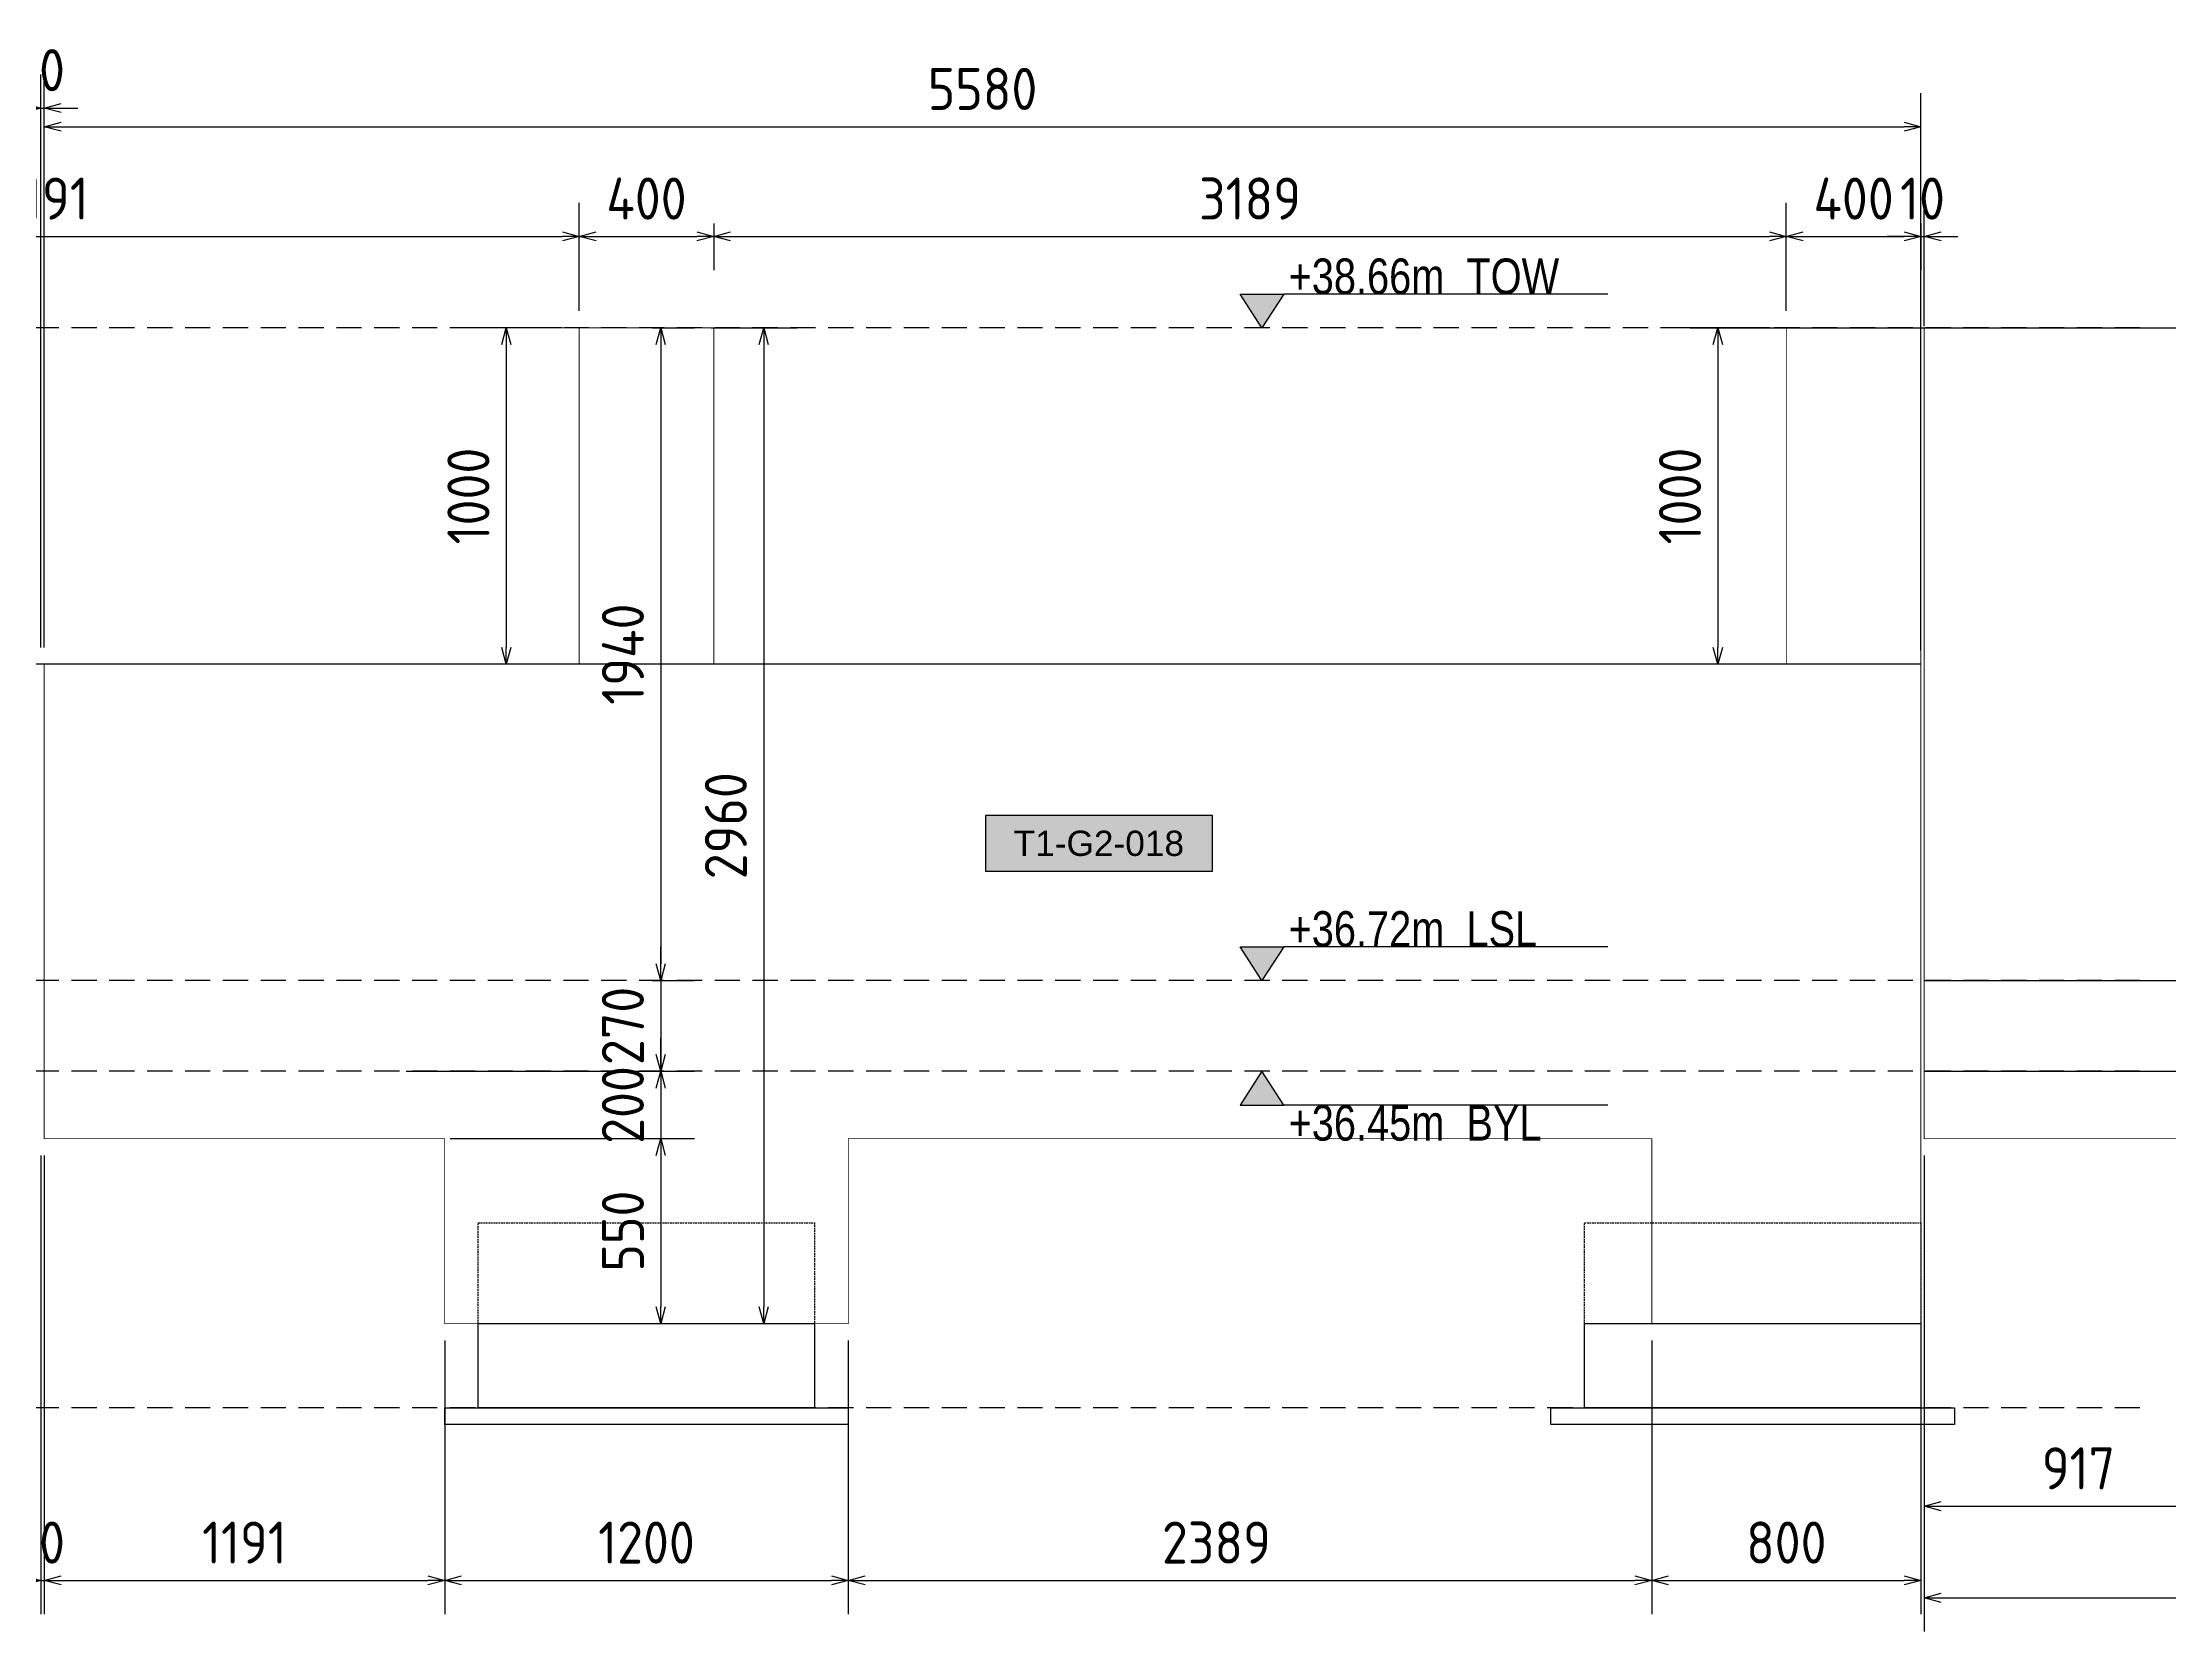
# Model space of a CAD drawing. Header units: centimetres. Extents: x -6122352 to 6876996, y -1694241 to 2592194.
# Drawn here: x 3316306 to 3322630, y 78218 to 82941 of the extents above; entities that cross this region are included whole.
import ezdxf
from ezdxf.enums import TextEntityAlignment as Align

# ---------------------------------------------------------------- set-up
doc = ezdxf.new("R2010")
doc.units = ezdxf.units.CM
doc.header["$MEASUREMENT"] = 0
doc.header["$PDMODE"] = 66
doc.header["$PDSIZE"] = 100
for name, pattern in [('23585-XR-AR-END-SETTING OUT PLAN$0$HIDDEN', [0.375, 0.25, -0.125]), ('CENTER', [2, 1.25, -0.25, 0.25, -0.25]), ('DASHED2', [0.375, 0.25, -0.125])]:
    doc.linetypes.add(name, pattern=pattern)
doc.layers.get('Defpoints').update_dxf_attribs({"color": 255, "linetype": 'CENTER'})
for name, color, linetype in [('00-MI-DIM', 7, 'Continuous'), ('@MI-TYPE-01', 30, 'Continuous'), ('@MI-TYPE-02', 6, 'Continuous'), ('JML-Dimension', 1, 'Continuous'), ('PANEL-TAGS', 7, 'Continuous'), ('SECTION', 130, 'Continuous')]:
    doc.layers.add(name, color=color, linetype=linetype)
doc.styles.add('PANELTAG_STYLE', font='arial.ttf')
doc.styles.add('Schueco-BEMSTIL', font='isocpeur.ttf', dxfattribs={"width": 0.9})
doc.styles.add('txt-Pisa-std', font='arial.ttf', dxfattribs={"width": 0.8})
doc.dimstyles.new('MI- JWC-TXT-2.5 MM', dxfattribs={"dimscale": 1.5, "dimtxt": 2.5, "dimasz": 1, "dimexe": 2, "dimexo": 1, "dimgap": 1, "dimtad": 1, "dimdec": 0, "dimdsep": 46, "dimtxsty": 'Schueco-BEMSTIL', "dimblk": 'OPEN30', "dimcen": 0, "dimdle": 2, "dimclrd": 140, "dimclre": 8, "dimclrt": 40, "dimadec": 0, "dimazin": 2, "dimtfac": 1, "dimtdec": 0, "dimtix": 1, "dimtmove": 2, "dimatfit": 3, "dimldrblk": 'OPEN', "dimfxl": 2, "dimlwd": -1, "dimlwe": -1, "dimarcsym": 0})

# ---------------------------------------------------------------- blocks, each defined once
blk = doc.blocks.new('T1-FOOTING ELEVATION')
at = {"color": 9}
blk.add_lwpolyline([(-600, -250), (600, -250), (600, -300), (-600, -300)], close=True, dxfattribs=at)
at = {"layer": '@MI-TYPE-01', "color": 114, "linetype": '23585-XR-AR-END-SETTING OUT PLAN$0$HIDDEN', "ltscale": 20, "true_color": 0x139b48}
blk.add_lwpolyline([(-500, 0), (-500, 300), (500, 300), (500, 0)], dxfattribs=at)
at = {"layer": '@MI-TYPE-01', "color": 114, "true_color": 0x139b48}
blk.add_lwpolyline([(-500, 0), (500, 0), (500, -250), (-500, -250)], close=True, dxfattribs=at)
blk = doc.blocks.new('_Open30')
at = {"color": 0, "linetype": 'ByBlock', "lineweight": -2}
for p, q in [((-1, 0.27), (0, 0)), ((0, 0), (-1, -0.27)), ((0, 0), (-1, 0))]:
    blk.add_line(p, q, dxfattribs=at)
blk = doc.blocks.new('*D4207')
at = {"layer": '00-MI-DIM', "color": 8, "transparency": 16777216}
for p, q in [((3314710.6, 82143), (3314710.6, 82464.6)), ((3317902, 82143), (3317902, 82464.6))]:
    blk.add_line(p, q, dxfattribs=at)
at = {"layer": '00-MI-DIM', "color": 140, "transparency": 16777216}
blk.add_line((3314760.6, 82364.6), (3317852, 82364.6), dxfattribs=at)
at = {"layer": 'Defpoints', "color": 0, "transparency": 16777216}
for p in [(3317902, 82364.6), (3314710.6, 82093), (3317902, 82093)]:
    blk.add_point(p, dxfattribs=at)
at = {"layer": '00-MI-DIM', "color": 140, "transparency": 16777216, "xscale": 50, "yscale": 50, "zscale": 50, "rotation": 180}
blk.add_blockref('_Open30', (3314710.6, 82364.6), dxfattribs=at)
at = {"layer": '00-MI-DIM', "color": 140, "transparency": 16777216, "xscale": 50, "yscale": 50, "zscale": 50}
blk.add_blockref('_Open30', (3317902, 82364.6), dxfattribs=at)
at = {"layer": '00-MI-DIM', "color": 40, "transparency": 16777216, "insert": (3316306.3, 82477.1), "char_height": 125, "attachment_point": 5, "style": 'Schueco-BEMSTIL'}
blk.add_mtext('3191', dxfattribs=at)
blk = doc.blocks.new('_Open')
at = {"color": 0, "linetype": 'ByBlock', "lineweight": -2}
for p, q in [((-1, 0.2), (0, 0)), ((-1, -0.2), (0, 0)), ((0, 0), (-1, 0))]:
    blk.add_line(p, q, dxfattribs=at)
blk = doc.blocks.new('*D4209')
at = {"layer": '00-MI-DIM', "color": 8, "transparency": 16777216}
for p, q in [((3317902, 82143), (3317902, 82464.6)), ((3318302, 82403), (3318302, 82264.6))]:
    blk.add_line(p, q, dxfattribs=at)
at = {"layer": '00-MI-DIM', "color": 140, "transparency": 16777216}
blk.add_line((3317952, 82364.6), (3318252, 82364.6), dxfattribs=at)
at = {"layer": 'Defpoints', "color": 0, "transparency": 16777216}
for p in [(3318302, 82453), (3318302, 82364.6), (3317902, 82093)]:
    blk.add_point(p, dxfattribs=at)
at = {"layer": '00-MI-DIM', "color": 140, "transparency": 16777216, "xscale": 50, "yscale": 50, "zscale": 50, "rotation": 180}
blk.add_blockref('_Open30', (3317902, 82364.6), dxfattribs=at)
at = {"layer": '00-MI-DIM', "color": 140, "transparency": 16777216, "xscale": 50, "yscale": 50, "zscale": 50}
blk.add_blockref('_Open30', (3318302, 82364.6), dxfattribs=at)
at = {"layer": '00-MI-DIM', "color": 40, "transparency": 16777216, "insert": (3318102, 82477.1), "char_height": 125, "attachment_point": 5, "style": 'Schueco-BEMSTIL'}
blk.add_mtext('400', dxfattribs=at)
blk = doc.blocks.new('*D4211')
at = {"layer": '00-MI-DIM', "color": 8, "transparency": 16777216}
for p, q in [((3321491, 82143), (3321491, 82464.6)), ((3318302, 82403), (3318302, 82264.6))]:
    blk.add_line(p, q, dxfattribs=at)
at = {"layer": '00-MI-DIM', "color": 140, "transparency": 16777216}
blk.add_line((3318352, 82364.6), (3321441, 82364.6), dxfattribs=at)
at = {"layer": 'Defpoints', "color": 0, "transparency": 16777216}
for p in [(3318302, 82453), (3321491, 82364.6), (3321491, 82093)]:
    blk.add_point(p, dxfattribs=at)
at = {"layer": '00-MI-DIM', "color": 140, "transparency": 16777216, "xscale": 50, "yscale": 50, "zscale": 50, "rotation": 180}
blk.add_blockref('_Open30', (3318302, 82364.6), dxfattribs=at)
at = {"layer": '00-MI-DIM', "color": 140, "transparency": 16777216, "xscale": 50, "yscale": 50, "zscale": 50}
blk.add_blockref('_Open30', (3321491, 82364.6), dxfattribs=at)
at = {"layer": '00-MI-DIM', "color": 40, "transparency": 16777216, "insert": (3319896.5, 82477.1), "char_height": 125, "attachment_point": 5, "style": 'Schueco-BEMSTIL'}
blk.add_mtext('3189', dxfattribs=at)
blk = doc.blocks.new('*D4213')
at = {"layer": '00-MI-DIM', "color": 8, "transparency": 16777216}
for p, q in [((3321491, 82143), (3321491, 82464.6)), ((3321891, 82403), (3321891, 82264.6))]:
    blk.add_line(p, q, dxfattribs=at)
at = {"layer": '00-MI-DIM', "color": 140, "transparency": 16777216}
blk.add_line((3321541, 82364.6), (3321841, 82364.6), dxfattribs=at)
at = {"layer": 'Defpoints', "color": 0, "transparency": 16777216}
for p in [(3321891, 82453), (3321891, 82364.6), (3321491, 82093)]:
    blk.add_point(p, dxfattribs=at)
at = {"layer": '00-MI-DIM', "color": 140, "transparency": 16777216, "xscale": 50, "yscale": 50, "zscale": 50, "rotation": 180}
blk.add_blockref('_Open30', (3321491, 82364.6), dxfattribs=at)
at = {"layer": '00-MI-DIM', "color": 140, "transparency": 16777216, "xscale": 50, "yscale": 50, "zscale": 50}
blk.add_blockref('_Open30', (3321891, 82364.6), dxfattribs=at)
at = {"layer": '00-MI-DIM', "color": 40, "transparency": 16777216, "insert": (3321691, 82477.1), "char_height": 125, "attachment_point": 5, "style": 'Schueco-BEMSTIL'}
blk.add_mtext('400', dxfattribs=at)
blk = doc.blocks.new('*D4233')
at = {"layer": '00-MI-DIM', "color": 8, "transparency": 16777216}
for p, q in [((3316301.3, 81143), (3316301.3, 82846.3)), ((3316311.3, 81143), (3316311.3, 82846.3))]:
    blk.add_line(p, q, dxfattribs=at)
at = {"layer": '00-MI-DIM', "color": 140, "transparency": 16777216}
for p, q in [((3316251.3, 82746.3), (3316201.3, 82746.3)), ((3316301.3, 82746.3), (3316311.3, 82746.3)), ((3316361.3, 82746.3), (3316411.3, 82746.3))]:
    blk.add_line(p, q, dxfattribs=at)
at = {"layer": 'Defpoints', "color": 0, "transparency": 16777216}
for p in [(3316311.3, 82746.3), (3316301.3, 81093), (3316311.3, 81093)]:
    blk.add_point(p, dxfattribs=at)
at = {"layer": '00-MI-DIM', "color": 140, "transparency": 16777216, "xscale": 50, "yscale": 50, "zscale": 50}
blk.add_blockref('_Open30', (3316301.3, 82746.3), dxfattribs=at)
at = {"layer": '00-MI-DIM', "color": 140, "transparency": 16777216, "xscale": 50, "yscale": 50, "zscale": 50, "rotation": 180}
blk.add_blockref('_Open30', (3316311.3, 82746.3), dxfattribs=at)
at = {"layer": '00-MI-DIM', "color": 40, "transparency": 16777216, "insert": (3316306.3, 82858.8), "char_height": 125, "attachment_point": 5, "style": 'Schueco-BEMSTIL'}
blk.add_mtext('10', dxfattribs=at)
blk = doc.blocks.new('*D4449')
at = {"layer": '00-MI-DIM', "color": 8, "transparency": 16777216}
for p, q in [((3316311.3, 81143), (3316311.3, 82790.6)), ((3321891, 81134), (3321891, 82790.6))]:
    blk.add_line(p, q, dxfattribs=at)
at = {"layer": '00-MI-DIM', "color": 140, "transparency": 16777216}
blk.add_line((3316361.3, 82690.6), (3321841, 82690.6), dxfattribs=at)
at = {"layer": 'Defpoints', "color": 0, "transparency": 16777216}
for p in [(3321891, 82690.6), (3316311.3, 81093), (3321891, 81084)]:
    blk.add_point(p, dxfattribs=at)
at = {"layer": '00-MI-DIM', "color": 140, "transparency": 16777216, "xscale": 50, "yscale": 50, "zscale": 50, "rotation": 180}
blk.add_blockref('_Open30', (3316311.3, 82690.6), dxfattribs=at)
at = {"layer": '00-MI-DIM', "color": 140, "transparency": 16777216, "xscale": 50, "yscale": 50, "zscale": 50}
blk.add_blockref('_Open30', (3321891, 82690.6), dxfattribs=at)
at = {"layer": '00-MI-DIM', "color": 40, "transparency": 16777216, "insert": (3319101.1, 82803.1), "char_height": 125, "attachment_point": 5, "style": 'Schueco-BEMSTIL'}
blk.add_mtext('5580', dxfattribs=at)
blk = doc.blocks.new('*D4427')
at = {"layer": '00-MI-DIM', "color": 8, "transparency": 16777216}
for p, q in [((3316301.3, 79633), (3316301.3, 78269.8)), ((3316311.3, 79633), (3316311.3, 78269.8))]:
    blk.add_line(p, q, dxfattribs=at)
at = {"layer": '00-MI-DIM', "color": 140, "transparency": 16777216}
for p, q in [((3316251.3, 78369.8), (3316201.3, 78369.8)), ((3316301.3, 78369.8), (3316311.3, 78369.8)), ((3316361.3, 78369.8), (3316411.3, 78369.8))]:
    blk.add_line(p, q, dxfattribs=at)
at = {"layer": 'Defpoints', "color": 0, "transparency": 16777216}
for p in [(3316301.3, 79683), (3316311.3, 79683), (3316311.3, 78369.8)]:
    blk.add_point(p, dxfattribs=at)
at = {"layer": '00-MI-DIM', "color": 140, "transparency": 16777216, "xscale": 50, "yscale": 50, "zscale": 50}
blk.add_blockref('_Open30', (3316301.3, 78369.8), dxfattribs=at)
at = {"layer": '00-MI-DIM', "color": 140, "transparency": 16777216, "xscale": 50, "yscale": 50, "zscale": 50, "rotation": 180}
blk.add_blockref('_Open30', (3316311.3, 78369.8), dxfattribs=at)
at = {"layer": '00-MI-DIM', "color": 40, "transparency": 16777216, "insert": (3316306.3, 78482.3), "char_height": 125, "attachment_point": 5, "style": 'Schueco-BEMSTIL'}
blk.add_mtext('10', dxfattribs=at)
blk = doc.blocks.new('*D4429')
at = {"layer": '00-MI-DIM', "color": 8, "transparency": 16777216}
for p, q in [((3316311.3, 79633), (3316311.3, 78269.8)), ((3317502, 79083), (3317502, 78269.8))]:
    blk.add_line(p, q, dxfattribs=at)
at = {"layer": '00-MI-DIM', "color": 140, "transparency": 16777216}
blk.add_line((3316361.3, 78369.8), (3317452, 78369.8), dxfattribs=at)
at = {"layer": 'Defpoints', "color": 0, "transparency": 16777216}
for p in [(3316311.3, 79683), (3317502, 79133), (3317502, 78369.8)]:
    blk.add_point(p, dxfattribs=at)
at = {"layer": '00-MI-DIM', "color": 140, "transparency": 16777216, "xscale": 50, "yscale": 50, "zscale": 50, "rotation": 180}
blk.add_blockref('_Open30', (3316311.3, 78369.8), dxfattribs=at)
at = {"layer": '00-MI-DIM', "color": 140, "transparency": 16777216, "xscale": 50, "yscale": 50, "zscale": 50}
blk.add_blockref('_Open30', (3317502, 78369.8), dxfattribs=at)
at = {"layer": '00-MI-DIM', "color": 40, "transparency": 16777216, "insert": (3316906.6, 78482.3), "char_height": 125, "attachment_point": 5, "style": 'Schueco-BEMSTIL'}
blk.add_mtext('1191', dxfattribs=at)
blk = doc.blocks.new('*D4431')
at = {"layer": '00-MI-DIM', "color": 8, "transparency": 16777216}
for p, q in [((3317502, 79083), (3317502, 78269.8)), ((3318702, 79083), (3318702, 78269.8))]:
    blk.add_line(p, q, dxfattribs=at)
at = {"layer": '00-MI-DIM', "color": 140, "transparency": 16777216}
blk.add_line((3317552, 78369.8), (3318652, 78369.8), dxfattribs=at)
at = {"layer": 'Defpoints', "color": 0, "transparency": 16777216}
for p in [(3317502, 79133), (3318702, 79133), (3318702, 78369.8)]:
    blk.add_point(p, dxfattribs=at)
at = {"layer": '00-MI-DIM', "color": 140, "transparency": 16777216, "xscale": 50, "yscale": 50, "zscale": 50, "rotation": 180}
blk.add_blockref('_Open30', (3317502, 78369.8), dxfattribs=at)
at = {"layer": '00-MI-DIM', "color": 140, "transparency": 16777216, "xscale": 50, "yscale": 50, "zscale": 50}
blk.add_blockref('_Open30', (3318702, 78369.8), dxfattribs=at)
at = {"layer": '00-MI-DIM', "color": 40, "transparency": 16777216, "insert": (3318102, 78482.3), "char_height": 125, "attachment_point": 5, "style": 'Schueco-BEMSTIL'}
blk.add_mtext('1200', dxfattribs=at)
blk = doc.blocks.new('*D4433')
at = {"layer": '00-MI-DIM', "color": 8, "transparency": 16777216}
for p, q in [((3318702, 79083), (3318702, 78269.8)), ((3321091, 79083), (3321091, 78269.8))]:
    blk.add_line(p, q, dxfattribs=at)
at = {"layer": '00-MI-DIM', "color": 140, "transparency": 16777216}
blk.add_line((3318752, 78369.8), (3321041, 78369.8), dxfattribs=at)
at = {"layer": 'Defpoints', "color": 0, "transparency": 16777216}
for p in [(3318702, 79133), (3321091, 79133), (3321091, 78369.8)]:
    blk.add_point(p, dxfattribs=at)
at = {"layer": '00-MI-DIM', "color": 140, "transparency": 16777216, "xscale": 50, "yscale": 50, "zscale": 50, "rotation": 180}
blk.add_blockref('_Open30', (3318702, 78369.8), dxfattribs=at)
at = {"layer": '00-MI-DIM', "color": 140, "transparency": 16777216, "xscale": 50, "yscale": 50, "zscale": 50}
blk.add_blockref('_Open30', (3321091, 78369.8), dxfattribs=at)
at = {"layer": '00-MI-DIM', "color": 40, "transparency": 16777216, "insert": (3319796.6, 78482.3), "char_height": 125, "attachment_point": 5, "style": 'Schueco-BEMSTIL'}
blk.add_mtext('2389', dxfattribs=at)
blk = doc.blocks.new('*D4435')
at = {"layer": '00-MI-DIM', "color": 8, "transparency": 16777216}
for p, q in [((3321091, 79083), (3321091, 78269.8)), ((3321891, 79083), (3321891, 78269.8))]:
    blk.add_line(p, q, dxfattribs=at)
at = {"layer": '00-MI-DIM', "color": 140, "transparency": 16777216}
blk.add_line((3321141, 78369.8), (3321841, 78369.8), dxfattribs=at)
at = {"layer": 'Defpoints', "color": 0, "transparency": 16777216}
for p in [(3321091, 79133), (3321891, 79133), (3321891, 78369.8)]:
    blk.add_point(p, dxfattribs=at)
at = {"layer": '00-MI-DIM', "color": 140, "transparency": 16777216, "xscale": 50, "yscale": 50, "zscale": 50, "rotation": 180}
blk.add_blockref('_Open30', (3321091, 78369.8), dxfattribs=at)
at = {"layer": '00-MI-DIM', "color": 140, "transparency": 16777216, "xscale": 50, "yscale": 50, "zscale": 50}
blk.add_blockref('_Open30', (3321891, 78369.8), dxfattribs=at)
at = {"layer": '00-MI-DIM', "color": 40, "transparency": 16777216, "insert": (3321491, 78482.3), "char_height": 125, "attachment_point": 5, "style": 'Schueco-BEMSTIL'}
blk.add_mtext('800', dxfattribs=at)
blk = doc.blocks.new('PANELTAG')
at = {"layer": 'PANEL-TAGS', "color": 1}
blk.add_lwpolyline([(-13.5, -3.3), (13.5, -3.3), (13.5, 3.3), (-13.5, 3.3)], close=True, dxfattribs=at)
at = {"layer": 'PANEL-TAGS', "color": 40, "true_color": 0xffd700}
blk.add_solid([(-13.5, -3.3), (13.5, -3.3), (-13.5, 3.3), (13.5, 3.3)], dxfattribs=at)
at = {"layer": 'PANEL-TAGS', "color": 5, "style": 'PANELTAG_STYLE'}
blk.add_attdef('TAGNO', text='', height=3, dxfattribs=at).set_placement((0, 0), align=Align.CENTER)
blk = doc.blocks.new('*D4707')
at = {"color": 8, "transparency": 16777216}
for p, q in [((3318118.6, 82093), (3318244.4, 82093)), ((3318118.6, 80153), (3318244.4, 80153))]:
    blk.add_line(p, q, dxfattribs=at)
at = {"color": 140, "transparency": 16777216}
blk.add_line((3318144.4, 82043), (3318144.4, 80203), dxfattribs=at)
at = {"layer": 'Defpoints', "color": 0, "transparency": 16777216}
for p in [(3318068.6, 82093), (3318068.6, 80153), (3318144.4, 80153)]:
    blk.add_point(p, dxfattribs=at)
at = {"color": 140, "transparency": 16777216, "xscale": 50, "yscale": 50, "zscale": 50}
for p, rotation in [((3318144.4, 82093), 90), ((3318144.4, 80153), 270)]:
    blk.add_blockref('_Open30', p, dxfattribs=dict(at, rotation=rotation))
at = {"color": 40, "transparency": 16777216, "insert": (3318031.9, 81123), "char_height": 125, "attachment_point": 5, "rotation": 90, "style": 'Schueco-BEMSTIL'}
blk.add_mtext('1940', dxfattribs=at)
blk = doc.blocks.new('*D4708')
at = {"color": 140, "transparency": 16777216}
for p, q in [((3318144.4, 80203), (3318144.4, 80253)), ((3318144.4, 80153), (3318144.4, 79883)), ((3318144.4, 79833), (3318144.4, 79783))]:
    blk.add_line(p, q, dxfattribs=at)
at = {"color": 8, "transparency": 16777216}
for p, q in [((3318118.6, 80153), (3318244.4, 80153)), ((3317387.1, 79883), (3318244.4, 79883))]:
    blk.add_line(p, q, dxfattribs=at)
at = {"layer": 'Defpoints', "color": 0, "transparency": 16777216}
for p in [(3318068.6, 80153), (3317337.1, 79883), (3318144.4, 79883)]:
    blk.add_point(p, dxfattribs=at)
at = {"color": 140, "transparency": 16777216, "xscale": 50, "yscale": 50, "zscale": 50}
for p, rotation in [((3318144.4, 80153), 270), ((3318144.4, 79883), 90)]:
    blk.add_blockref('_Open30', p, dxfattribs=dict(at, rotation=rotation))
at = {"color": 40, "transparency": 16777216, "insert": (3318031.9, 80018), "char_height": 125, "attachment_point": 5, "rotation": 90, "style": 'Schueco-BEMSTIL'}
blk.add_mtext('270', dxfattribs=at)
blk = doc.blocks.new('*D4709')
at = {"color": 140, "transparency": 16777216}
for p, q in [((3318144.4, 79933), (3318144.4, 79983)), ((3318144.4, 79883), (3318144.4, 79683)), ((3318144.4, 79633), (3318144.4, 79583))]:
    blk.add_line(p, q, dxfattribs=at)
at = {"color": 8, "transparency": 16777216}
for p, q in [((3317387.1, 79883), (3318244.4, 79883)), ((3317518.6, 79683), (3318244.4, 79683))]:
    blk.add_line(p, q, dxfattribs=at)
at = {"layer": 'Defpoints', "color": 0, "transparency": 16777216}
for p in [(3317337.1, 79883), (3317468.6, 79683), (3318144.4, 79683)]:
    blk.add_point(p, dxfattribs=at)
at = {"color": 140, "transparency": 16777216, "xscale": 50, "yscale": 50, "zscale": 50}
for p, rotation in [((3318144.4, 79883), 270), ((3318144.4, 79683), 90)]:
    blk.add_blockref('_Open30', p, dxfattribs=dict(at, rotation=rotation))
at = {"color": 40, "transparency": 16777216, "insert": (3318031.9, 79783), "char_height": 125, "attachment_point": 5, "rotation": 90, "style": 'Schueco-BEMSTIL'}
blk.add_mtext('200', dxfattribs=at)
blk = doc.blocks.new('*D4710')
at = {"color": 8, "transparency": 16777216}
for p, q in [((3317518.6, 79683), (3318244.4, 79683)), ((3318118.6, 79133), (3318244.4, 79133))]:
    blk.add_line(p, q, dxfattribs=at)
at = {"color": 140, "transparency": 16777216}
blk.add_line((3318144.4, 79633), (3318144.4, 79183), dxfattribs=at)
at = {"layer": 'Defpoints', "color": 0, "transparency": 16777216}
for p in [(3317468.6, 79683), (3318068.6, 79133), (3318144.4, 79133)]:
    blk.add_point(p, dxfattribs=at)
at = {"color": 140, "transparency": 16777216, "xscale": 50, "yscale": 50, "zscale": 50}
for p, rotation in [((3318144.4, 79683), 90), ((3318144.4, 79133), 270)]:
    blk.add_blockref('_Open30', p, dxfattribs=dict(at, rotation=rotation))
at = {"color": 40, "transparency": 16777216, "insert": (3318031.9, 79408), "char_height": 125, "attachment_point": 5, "rotation": 90, "style": 'Schueco-BEMSTIL'}
blk.add_mtext('550', dxfattribs=at)
blk = doc.blocks.new('*D4706')
at = {"color": 8, "transparency": 16777216}
for p, q in [((3318294.4, 82093), (3318550.4, 82093)), ((3318294.4, 79133), (3318550.4, 79133))]:
    blk.add_line(p, q, dxfattribs=at)
at = {"color": 140, "transparency": 16777216}
blk.add_line((3318450.4, 82043), (3318450.4, 79183), dxfattribs=at)
at = {"layer": 'Defpoints', "color": 0, "transparency": 16777216}
for p in [(3318244.4, 82093), (3318244.4, 79133), (3318450.4, 79133)]:
    blk.add_point(p, dxfattribs=at)
at = {"color": 140, "transparency": 16777216, "xscale": 50, "yscale": 50, "zscale": 50}
for p, rotation in [((3318450.4, 82093), 90), ((3318450.4, 79133), 270)]:
    blk.add_blockref('_Open30', p, dxfattribs=dict(at, rotation=rotation))
at = {"color": 40, "transparency": 16777216, "insert": (3318337.9, 80613), "char_height": 125, "attachment_point": 5, "rotation": 90, "style": 'Schueco-BEMSTIL'}
blk.add_mtext('2960', dxfattribs=at)
blk = doc.blocks.new('*D4712')
at = {"color": 8, "transparency": 16777216}
for p, q in [((3317852, 82093), (3317585, 82093)), ((3317852, 81093), (3317585, 81093))]:
    blk.add_line(p, q, dxfattribs=at)
at = {"color": 140, "transparency": 16777216}
blk.add_line((3317685, 82043), (3317685, 81143), dxfattribs=at)
at = {"layer": 'Defpoints', "color": 0, "transparency": 16777216}
for p in [(3317902, 82093), (3317685, 81093), (3317902, 81093)]:
    blk.add_point(p, dxfattribs=at)
at = {"color": 140, "transparency": 16777216, "xscale": 50, "yscale": 50, "zscale": 50}
for p, rotation in [((3317685, 82093), 90), ((3317685, 81093), 270)]:
    blk.add_blockref('_Open30', p, dxfattribs=dict(at, rotation=rotation))
at = {"color": 40, "transparency": 16777216, "insert": (3317572.5, 81593), "char_height": 125, "attachment_point": 5, "rotation": 90, "style": 'Schueco-BEMSTIL'}
blk.add_mtext('1000', dxfattribs=at)
blk = doc.blocks.new('*D4713')
at = {"color": 8, "transparency": 16777216}
for p, q in [((3321441, 82093), (3321187.4, 82093)), ((3321441, 81093), (3321187.4, 81093))]:
    blk.add_line(p, q, dxfattribs=at)
at = {"color": 140, "transparency": 16777216}
blk.add_line((3321287.4, 82043), (3321287.4, 81143), dxfattribs=at)
at = {"layer": 'Defpoints', "color": 0, "transparency": 16777216}
for p in [(3321491, 82093), (3321287.4, 81093), (3321491, 81093)]:
    blk.add_point(p, dxfattribs=at)
at = {"color": 140, "transparency": 16777216, "xscale": 50, "yscale": 50, "zscale": 50}
for p, rotation in [((3321287.4, 82093), 90), ((3321287.4, 81093), 270)]:
    blk.add_blockref('_Open30', p, dxfattribs=dict(at, rotation=rotation))
at = {"color": 40, "transparency": 16777216, "insert": (3321174.9, 81593), "char_height": 125, "attachment_point": 5, "rotation": 90, "style": 'Schueco-BEMSTIL'}
blk.add_mtext('1000', dxfattribs=at)
blk = doc.blocks.new('*U1148')
at = {"layer": 'JML-Dimension'}
h = blk.add_hatch(color=10, dxfattribs=at)
h.dxf.hatch_style = 1
h.paths.add_polyline_path([(0, 0), (-1.54, 2.37), (1.54, 2.37)])
blk.add_line((24.31, 2.37), (1.54, 2.37), dxfattribs=at)
blk.add_lwpolyline([(0, 0), (-1.54, 2.37), (1.54, 2.37), (0, 0)], dxfattribs=at)
at = {"color": 5, "style": 'txt-Pisa-std', "width": 0.8}
blk.add_attdef('+0.0', text='', height=2.5, dxfattribs=at).set_placement((1.87, 2.37), align=Align.BOTTOM_LEFT)
blk = doc.blocks.new('*U1149')
at = {"layer": 'JML-Dimension'}
h = blk.add_hatch(color=10, dxfattribs=at)
h.dxf.hatch_style = 1
h.paths.add_polyline_path([(0, 0), (-1.54, 2.37), (1.54, 2.37)])
blk.add_line((24.31, 2.37), (1.54, 2.37), dxfattribs=at)
blk.add_lwpolyline([(0, 0), (-1.54, 2.37), (1.54, 2.37), (0, 0)], dxfattribs=at)
at = {"color": 5, "style": 'txt-Pisa-std', "width": 0.8}
blk.add_attdef('+0.0', text='', height=2.5, dxfattribs=at).set_placement((1.87, 2.37), align=Align.BOTTOM_LEFT)
blk = doc.blocks.new('*U1150')
at = {"layer": 'JML-Dimension'}
h = blk.add_hatch(color=10, dxfattribs=at)
h.dxf.hatch_style = 1
h.paths.add_polyline_path([(0, 0), (-1.54, 2.37), (1.54, 2.37)])
blk.add_line((24.31, 2.37), (1.54, 2.37), dxfattribs=at)
blk.add_lwpolyline([(0, 0), (-1.54, 2.37), (1.54, 2.37), (0, 0)], dxfattribs=at)
at = {"color": 5, "style": 'txt-Pisa-std', "width": 0.8}
blk.add_attdef('+0.0', text='', height=2.5, dxfattribs=at).set_placement((1.87, 2.37), align=Align.BOTTOM_LEFT)
blk = doc.blocks.new('*D4816')
at = {"layer": '@MI-TYPE-01', "color": 8, "transparency": 16777216}
for p, q in [((3321901, 79633), (3321901, 78490.4)), ((3322818, 79633), (3322818, 78490.4))]:
    blk.add_line(p, q, dxfattribs=at)
at = {"layer": '@MI-TYPE-01', "color": 140, "transparency": 16777216}
blk.add_line((3321951, 78590.4), (3322768, 78590.4), dxfattribs=at)
at = {"layer": 'Defpoints', "color": 0, "transparency": 16777216}
for p in [(3321901, 79683), (3322818, 79683), (3322818, 78590.4)]:
    blk.add_point(p, dxfattribs=at)
at = {"layer": '@MI-TYPE-01', "color": 140, "transparency": 16777216, "xscale": 50, "yscale": 50, "zscale": 50, "rotation": 180}
blk.add_blockref('_Open30', (3321901, 78590.4), dxfattribs=at)
at = {"layer": '@MI-TYPE-01', "color": 140, "transparency": 16777216, "xscale": 50, "yscale": 50, "zscale": 50}
blk.add_blockref('_Open30', (3322818, 78590.4), dxfattribs=at)
at = {"layer": '@MI-TYPE-01', "color": 40, "transparency": 16777216, "insert": (3322359.5, 78702.9), "char_height": 125, "attachment_point": 5, "style": 'Schueco-BEMSTIL'}
blk.add_mtext('917', dxfattribs=at)
blk = doc.blocks.new('*D4821')
at = {"layer": '@MI-TYPE-01', "color": 8, "transparency": 16777216}
for p, q in [((3321901, 79633), (3321901, 78218.1)), ((3327736, 79633), (3327736, 78218.1))]:
    blk.add_line(p, q, dxfattribs=at)
at = {"layer": '@MI-TYPE-01', "color": 140, "transparency": 16777216}
blk.add_line((3321951, 78318.1), (3327686, 78318.1), dxfattribs=at)
at = {"layer": 'Defpoints', "color": 0, "transparency": 16777216}
for p in [(3321901, 79683), (3327736, 79683), (3327736, 78318.1)]:
    blk.add_point(p, dxfattribs=at)
at = {"layer": '@MI-TYPE-01', "color": 140, "transparency": 16777216, "xscale": 50, "yscale": 50, "zscale": 50, "rotation": 180}
blk.add_blockref('_Open30', (3321901, 78318.1), dxfattribs=at)
at = {"layer": '@MI-TYPE-01', "color": 140, "transparency": 16777216, "xscale": 50, "yscale": 50, "zscale": 50}
blk.add_blockref('_Open30', (3327736, 78318.1), dxfattribs=at)
at = {"layer": '@MI-TYPE-01', "color": 40, "transparency": 16777216, "insert": (3324818.5, 78430.6), "char_height": 125, "attachment_point": 5, "style": 'Schueco-BEMSTIL'}
blk.add_mtext('5835', dxfattribs=at)
blk = doc.blocks.new('*D4827')
at = {"color": 8, "transparency": 16777216}
for p, q in [((3321891, 82097.7), (3321891, 82464.6)), ((3321901, 82097.7), (3321901, 82464.6))]:
    blk.add_line(p, q, dxfattribs=at)
at = {"color": 140, "transparency": 16777216}
for p, q in [((3321841, 82364.6), (3321791, 82364.6)), ((3321891, 82364.6), (3321901, 82364.6)), ((3321951, 82364.6), (3322001, 82364.6))]:
    blk.add_line(p, q, dxfattribs=at)
at = {"layer": 'Defpoints', "color": 0, "transparency": 16777216}
for p in [(3321901, 82364.6), (3321891, 82047.7), (3321901, 82047.7)]:
    blk.add_point(p, dxfattribs=at)
at = {"color": 140, "transparency": 16777216, "xscale": 50, "yscale": 50, "zscale": 50}
blk.add_blockref('_Open30', (3321891, 82364.6), dxfattribs=at)
at = {"color": 140, "transparency": 16777216, "xscale": 50, "yscale": 50, "zscale": 50, "rotation": 180}
blk.add_blockref('_Open30', (3321901, 82364.6), dxfattribs=at)
at = {"color": 40, "transparency": 16777216, "insert": (3321896, 82477.1), "char_height": 125, "attachment_point": 5, "style": 'Schueco-BEMSTIL'}
blk.add_mtext('10', dxfattribs=at)

msp = doc.modelspace()

# ---------------------------------------------------------------- linework, layer by layer
at = {"color": 160, "linetype": 'DASHED2', "ltscale": 300}
for points in [[(3322542.34028, 82092.99568), (3303947.45983, 82092.99568)], [(3322542.34028, 80152.99568), (3303947.45983, 80152.99568)], [(3322542.34028, 79882.99568), (3303947.45983, 79882.99568)], [(3322542.34028, 78882.99568), (3303947.45983, 78882.99568)]]:
    msp.add_lwpolyline(points, dxfattribs=at)
at = {"color": 160, "linetype": 'DASHED2', "ltscale": 5}
msp.add_lwpolyline([(3321890.99009, 81092.99567), (3303947.45983, 81092.99568)], dxfattribs=at)
at = {"layer": '@MI-TYPE-01', "color": 30, "ltscale": 20, "const_width": 2.5}
msp.add_lwpolyline([(3321890.99009, 79132.99568), (3321890.99009, 82092.99567), (3321490.99009, 82092.99567), (3321490.99009, 81092.99567), (3318301.95613, 81092.99567), (3318301.95613, 82092.99567), (3317901.95613, 82092.99567), (3317901.95613, 81092.99567), (3316311.2536, 81092.99567), (3316311.2536, 79682.99568), (3317501.95613, 79682.99567), (3317501.95613, 79132.99568), (3318701.95613, 79132.99568), (3318701.95613, 79132.99568), (3318701.95613, 79682.99568), (3321090.99009, 79682.99567), (3321090.99009, 79132.99568), (3321890.99009, 79132.99568), (3321890.99009, 79132.99568)], dxfattribs=at)
at = {"layer": '@MI-TYPE-02', "color": 160, "linetype": 'DASHED2', "ltscale": 5}
for points in [[(3321204.10474, 82092.99568), (3328501.13759, 82092.99568)], [(3321900.99009, 80152.99568), (3328501.13759, 80152.99568)], [(3321900.99009, 79882.99568), (3328501.13759, 79882.99568)]]:
    msp.add_lwpolyline(points, dxfattribs=at)
at = {"layer": '@MI-TYPE-02', "const_width": 2.5}
msp.add_lwpolyline([(3321900.99009, 82092.99568), (3327735.99009, 82092.99568), (3327735.99009, 79682.99567), (3326817.99009, 79682.99567), (3326817.99009, 79132.99568), (3325817.99009, 79132.99568), (3325817.99009, 79682.99567), (3323817.99009, 79682.99567), (3323817.99009, 79132.99568), (3322817.99009, 79132.99568), (3322817.99009, 79682.99567), (3321900.99009, 79682.99567), (3321900.99009, 82092.99568)], dxfattribs=at)

# ---------------------------------------------------------------- block references
at = {"layer": '@MI-TYPE-01', "color": 30}
for p in [(3318101.95613, 79132.99568), (3321390.99009, 79132.99568)]:
    msp.add_blockref('T1-FOOTING ELEVATION', p, dxfattribs=at)
at = {"layer": 'PANEL-TAGS'}
ref = msp.add_blockref('PANELTAG', (3319446.93948, 80560.74938), dxfattribs=dict(at, xscale=25, yscale=25, zscale=25))
ref.add_attrib('TAGNO', 'T1-G2-018', dxfattribs={"color": 5, "height": 75, "style": 'PANELTAG_STYLE'}).set_placement((3319446.93948, 80560.74938), align=Align.MIDDLE_CENTER)
at = {"layer": 'SECTION', "color": 6}
ref = msp.add_blockref('*U1148', (3319931.88648, 82092.99568), dxfattribs=dict(at, xscale=42.30147098076819, yscale=42.30147098076819, zscale=42.30147098076819))
ref.add_attrib('+0.0', '+38.66m  TOW', (3320011.01513, 82193.25274), dxfattribs={"layer": 'JML-Dimension', "color": 5, "height": 105.7536775, "style": 'txt-Pisa-std', "width": 0.8})
ref = msp.add_blockref('*U1149', (3319931.88648, 80152.99568), dxfattribs=dict(at, xscale=42.30147098076819, yscale=42.30147098076819, zscale=42.30147098076819))
ref.add_attrib('+0.0', '+36.72m  LSL', (3320011.01513, 80253.25274), dxfattribs={"layer": 'JML-Dimension', "color": 5, "height": 105.7536775, "style": 'txt-Pisa-std', "width": 0.8})
ref = msp.add_blockref('*U1150', (3319931.88648, 79882.99568), dxfattribs=dict(at, xscale=-42.30147098076819, yscale=42.30147098076819, zscale=42.30147098076819, rotation=180.0000000024345))
ref.add_attrib('+0.0', '+36.45m  BYL', (3320011.01513, 79677.05707), dxfattribs={"layer": 'JML-Dimension', "color": 5, "height": 105.7536775, "rotation": 0.000000002, "style": 'txt-Pisa-std', "width": 0.8})

# ---------------------------------------------------------------- dimensions: what is measured, and where the dimension line sits
dim = msp.add_linear_dim(base=(3321900.99009, 82364.62132), p1=(3321890.99009, 82047.74596), p2=(3321900.99009, 82047.74596), dimstyle='MI- JWC-TXT-2.5 MM')
dim.commit()
dim.dimension.update_dxf_attribs({"geometry": '*D4827', "text_midpoint": (3321895.99009, 82477.12132)})
for base, p1, p2, picture, middle in [((3317684.99971, 81092.99567), (3317901.95613, 82092.99567), (3317901.95613, 81092.99567), '*D4712', (3317572.49971, 81592.99567)), ((3318144.37009, 80152.99568), (3318068.63806, 82092.99568), (3318068.63806, 80152.99568), '*D4707', (3318031.87009, 81122.99568)), ((3318450.39565, 79132.99568), (3318244.37009, 82092.99568), (3318244.37009, 79132.99568), '*D4706', (3318337.89565, 80612.99568)), ((3321287.39563, 81092.99567), (3321490.99009, 82092.99567), (3321490.99009, 81092.99567), '*D4713', (3321174.89563, 81592.99567)), ((3318144.37009, 79882.99568), (3318068.63806, 80152.99568), (3317337.076, 79882.99568), '*D4708', (3318031.87009, 80017.99568)), ((3318144.37009, 79682.99567), (3317337.076, 79882.99568), (3317468.63806, 79682.99567), '*D4709', (3318031.87009, 79782.99568)), ((3318144.37009, 79132.99568), (3317468.63806, 79682.99567), (3318068.63806, 79132.99568), '*D4710', (3318031.87009, 79407.99568))]:
    dim = msp.add_linear_dim(base=base, p1=p1, p2=p2, angle=90, dimstyle='MI- JWC-TXT-2.5 MM')
    dim.commit()
    dim.dimension.update_dxf_attribs({"geometry": picture, "text_midpoint": middle})
at = {"layer": '00-MI-DIM', "color": 30}
for base, p1, p2, picture, middle in [((3316311.2536, 82746.34292), (3316301.2536, 81092.99567), (3316311.2536, 81092.99567), '*D4233', (3316306.2536, 82746.34292)), ((3321890.99009, 82690.59788), (3316311.2536, 81092.99567), (3321890.99009, 81083.97233), '*D4449', (3319101.12185, 82690.59788)), ((3317901.95613, 82364.62132), (3314710.55107, 82092.99567), (3317901.95613, 82092.99567), '*D4207', (3316306.2536, 82364.62132)), ((3318301.95613, 82364.62132), (3317901.95613, 82092.99567), (3318301.95613, 82452.99567), '*D4209', (3318101.95613, 82364.62132)), ((3321490.99009, 82364.62132), (3318301.95613, 82452.99567), (3321490.99009, 82092.99567), '*D4211', (3319896.47311, 82364.62132)), ((3321890.99009, 82364.62132), (3321490.99009, 82092.99567), (3321890.99009, 82452.99567), '*D4213', (3321690.99009, 82364.62132)), ((3316311.2536, 78369.80765), (3316301.2536, 79682.99567), (3316311.2536, 79682.99568), '*D4427', (3316306.2536, 78369.80765)), ((3317501.95613, 78369.80765), (3316311.2536, 79682.99568), (3317501.95613, 79132.99568), '*D4429', (3316906.60487, 78369.80765)), ((3318701.95613, 78369.80765), (3317501.95613, 79132.99568), (3318701.95613, 79132.99568), '*D4431', (3318101.95613, 78369.80765)), ((3321090.99009, 78369.80765), (3318701.95613, 79132.99568), (3321090.99009, 79132.99568), '*D4433', (3319796.57684, 78369.80765))]:
    dim = msp.add_linear_dim(base=base, p1=p1, p2=p2, dimstyle='MI- JWC-TXT-2.5 MM', dxfattribs=at)
    dim.commit()
    dim.dimension.update_dxf_attribs({"geometry": picture, "text_midpoint": middle, "dimtype": 160})
dim = msp.add_linear_dim(base=(3321890.99009, 78369.80765), p1=(3321090.99009, 79132.99568), p2=(3321890.99009, 79132.99568), dimstyle='MI- JWC-TXT-2.5 MM', dxfattribs=at)
dim.commit()
dim.dimension.update_dxf_attribs({"geometry": '*D4435', "text_midpoint": (3321490.99009, 78482.30765)})
at = {"layer": '@MI-TYPE-01'}
for base, p2, picture, middle in [((3322817.99009, 78590.36032), (3322817.99009, 79682.99567), '*D4816', (3322359.49009, 78702.86032)), ((3327735.99009, 78318.13182), (3327735.99009, 79682.99567), '*D4821', (3324818.49009, 78430.63182))]:
    dim = msp.add_linear_dim(base=base, p1=(3321900.99009, 79682.99567), p2=p2, dimstyle='MI- JWC-TXT-2.5 MM', dxfattribs=at)
    dim.commit()
    dim.dimension.update_dxf_attribs({"geometry": picture, "text_midpoint": middle})

doc.saveas('drawing.dxf')
